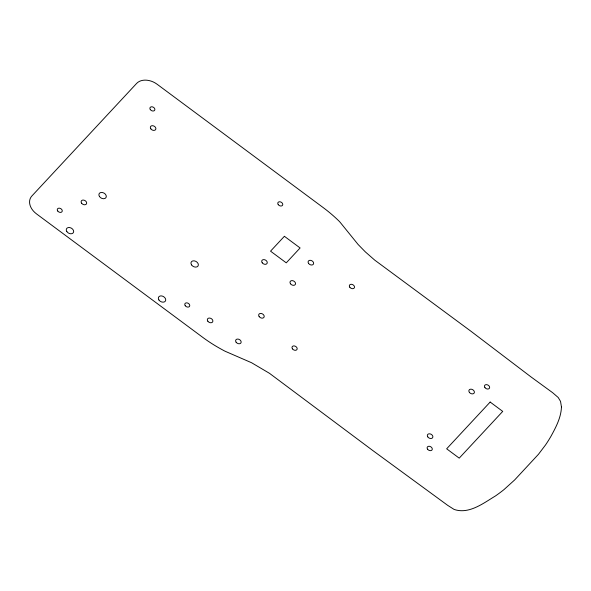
<?xml version="1.0" encoding="UTF-8"?>
<svg xmlns="http://www.w3.org/2000/svg" width="591" height="591" viewBox="0 0 591 591"><rect width="100%" height="100%" fill="white"/><g stroke="black" fill="none" stroke-linecap="round" stroke-linejoin="round"><path stroke-width="0.89" d="M561.45 406.963C561.103 417.542 555.909 427.256 550.938 436.35A262.825 190.959 29.3 0 1 545.545 444.934L538.467 454.287L514.643 479.958L503.953 489.629A262.744 190.9 29.3 0 1 495.494 495.93C483.519 503.133 469.04 514.517 454.228 509.464A10.601 7.698 29.3 0 1 453.873 509.287L447.719 505.371L372.973 450.66L269.452 373.298L251.581 362.741L226.656 351.918A19.71 14.324 29.3 0 1 223.826 350.581L221.389 349.251A118.274 85.931 29.3 0 1 202.491 337.166L36.494 213.876A15.772 11.465 29.3 0 1 31.833 196.042L136.639 83.412A15.772 11.465 29.3 0 1 157.117 84.247L323.122 207.537A118.274 85.931 29.3 0 1 338.628 220.702A19.71 14.324 29.3 0 1 340.83 223.147L358.094 244.467L365.327 251.869L374.753 260.143L470.864 331.182L530.991 376.903L552.607 392.668L558.037 397.351A10.601 7.698 29.3 0 1 558.296 397.632L560.541 401.392L561.45 406.963M284.389 236.297L270.545 251.168L286.258 262.84L300.102 247.961L284.389 236.297M490.161 402.057L446.656 448.805L459.222 458.143L502.727 411.395L490.161 402.057M185.242 305.732A2.659 1.936 29.3 0 0 189.556 306.323A2.659 1.936 29.3 0 0 186.992 302.873A2.659 1.936 29.3 0 0 185.242 305.732M278.243 204.641A2.659 1.936 29.3 0 0 282.564 205.24A2.659 1.936 29.3 0 0 279.994 201.79A2.659 1.936 29.3 0 0 278.243 204.641M150.86 128.882A2.955 2.15 29.3 0 0 155.655 129.547A2.955 2.15 29.3 0 0 152.803 125.713A2.955 2.15 29.3 0 0 150.86 128.882M81.647 203.26A2.955 2.15 29.3 0 0 86.441 203.917A2.955 2.15 29.3 0 0 83.59 200.083A2.955 2.15 29.3 0 0 81.647 203.26M99.48 196.537A3.945 2.866 29.3 0 0 105.9 197.719A3.945 2.866 29.3 0 0 102.398 192.503A3.945 2.866 29.3 0 0 99.48 196.537M191.55 264.916A3.945 2.866 29.3 0 0 197.97 266.098A3.945 2.866 29.3 0 0 194.469 260.882A3.945 2.866 29.3 0 0 191.55 264.916M66.849 231.598A3.945 2.866 29.3 0 0 73.269 232.78A3.945 2.866 29.3 0 0 69.775 227.565A3.945 2.866 29.3 0 0 66.849 231.598M158.92 299.977A3.945 2.866 29.3 0 0 165.34 301.166A3.945 2.866 29.3 0 0 161.845 295.951A3.945 2.866 29.3 0 0 158.92 299.977M469.38 392.365A2.955 2.15 29.3 0 0 474.174 393.03A2.955 2.15 29.3 0 0 471.322 389.196A2.955 2.15 29.3 0 0 469.38 392.365M427.766 436.867A2.955 2.15 29.3 0 0 432.582 437.754A2.955 2.15 29.3 0 0 429.96 433.846A2.955 2.15 29.3 0 0 427.766 436.867M290.513 283.813A2.955 2.15 29.3 0 0 295.308 284.47A2.955 2.15 29.3 0 0 292.456 280.636A2.955 2.15 29.3 0 0 290.513 283.813M262.234 262.81A2.955 2.15 29.3 0 0 267.029 263.468A2.955 2.15 29.3 0 0 264.177 259.634A2.955 2.15 29.3 0 0 262.234 262.81M236.134 342.248A2.955 2.15 29.3 0 0 240.929 342.913A2.955 2.15 29.3 0 0 238.077 339.079A2.955 2.15 29.3 0 0 236.134 342.248M207.855 321.245A2.955 2.15 29.3 0 0 212.649 321.903A2.955 2.15 29.3 0 0 209.798 318.069A2.955 2.15 29.3 0 0 207.855 321.245M150.277 109.542A2.659 1.936 29.3 0 0 154.606 110.347A2.659 1.936 29.3 0 0 152.242 106.823A2.659 1.936 29.3 0 0 150.277 109.542M57.741 211.039A2.659 1.936 29.3 0 0 62.055 211.63A2.659 1.936 29.3 0 0 59.484 208.18A2.659 1.936 29.3 0 0 57.741 211.039M259.183 316.628A2.955 2.15 29.3 0 0 263.978 317.286A2.955 2.15 29.3 0 0 261.126 313.452A2.955 2.15 29.3 0 0 259.183 316.628M308.532 263.372A2.955 2.15 29.3 0 0 313.341 264.258A2.955 2.15 29.3 0 0 310.718 260.35A2.955 2.15 29.3 0 0 308.532 263.372M349.835 287.27A2.763 2.002 29.3 0 0 354.312 287.891A2.763 2.002 29.3 0 0 351.645 284.308A2.763 2.002 29.3 0 0 349.835 287.27M484.952 387.622A2.763 2.002 29.3 0 0 489.429 388.243A2.763 2.002 29.3 0 0 486.77 384.66A2.763 2.002 29.3 0 0 484.952 387.622M292.486 348.897A2.763 2.002 29.3 0 0 296.963 349.51A2.763 2.002 29.3 0 0 294.303 345.934A2.763 2.002 29.3 0 0 292.486 348.897M427.611 449.249A2.763 2.002 29.3 0 0 432.08 449.869A2.763 2.002 29.3 0 0 429.421 446.286A2.763 2.002 29.3 0 0 427.611 449.249"/></g></svg>
